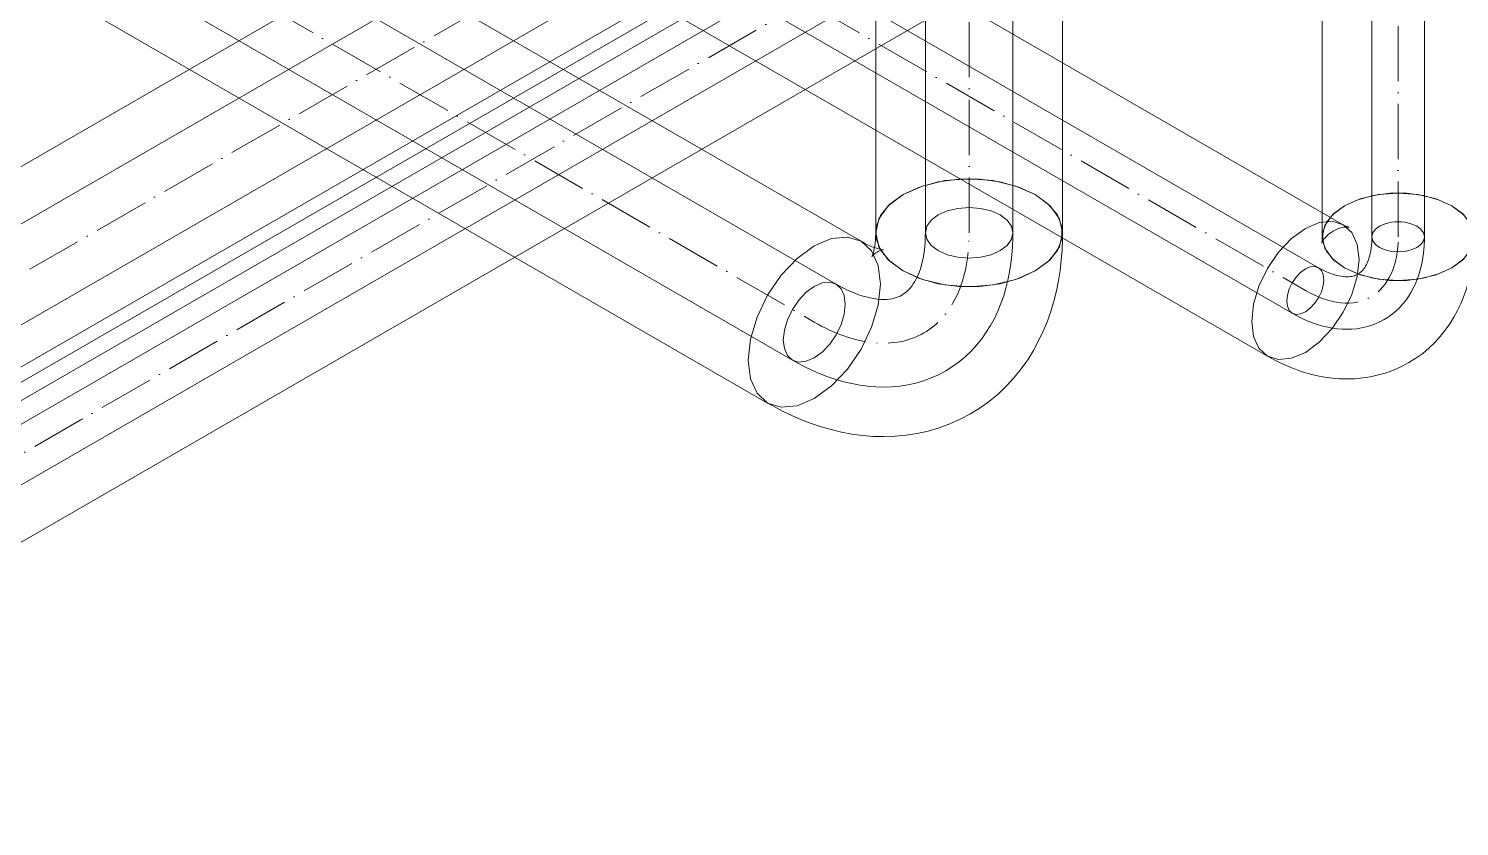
# Model space of a CAD drawing. Header units: millimetres. Extents: x -88595 to 880822, y -1054509 to -148035.
# Drawn here: x 389529.6 to 389789, y -315860 to -315715.3 of the extents above; entities that cross this region are included whole.
import ezdxf

# ---------------------------------------------------------------- set-up
doc = ezdxf.new("R2010")
doc.units = ezdxf.units.MM
doc.linetypes.add('$12$ADSK_Осевая', pattern=[14, 10, -2, 0, -2])
doc.linetypes.add('$13$ADSK_Осевая', pattern=[14, 10, -2, 0, -2])
for name, color, linetype, lineweight in [('Изоляция', 7, 'Continuous', 18), ('Оборудование', 7, 'Continuous', 18), ('Трубопровод', 7, 'Continuous', 18), ('Трубопроводы', 7, 'Continuous', 18)]:
    doc.layers.add(name, color=color, linetype=linetype, lineweight=lineweight)

# ---------------------------------------------------------------- blocks, each defined once
blk = doc.blocks.new('$0$ADSK_Канальный блок кондиционера1 - AD242MJERAB-3267365-В_ОВ3_3')
at = {"layer": 'Оборудование'}
blk.add_line((18510.35, 12289.72), (18017.5, 12005.17), dxfattribs=at)
blk = doc.blocks.new('$0$ADSK_МедьПайка_Отвод-гнутая труба - Отвод _гнутая труба_-3197929-В_ОВ3_3')
at = {"layer": 'Трубопроводы', "color": 190, "true_color": 0x8000ff}
for points in [[(31567.95, 9699.53, 0), (31567.2, 9698.96, 0), (31566.72, 9698.3, 0), (31566.56, 9697.59, 0), (31566.72, 9696.87, 0), (31567.2, 9696.21, 0), (31567.95, 9695.64, 0), (31568.94, 9695.21, 0), (31570.09, 9694.93, 0), (31571.32, 9694.84, 0), (31572.55, 9694.93, 0), (31573.7, 9695.21, 0), (31574.68, 9695.64, 0)], [(31574.68, 9695.64, 0), (31575.44, 9696.21, 0), (31575.92, 9696.87, 0), (31576.08, 9697.59, 0), (31575.92, 9698.3, 0), (31575.44, 9698.96, 0), (31574.68, 9699.53, 0), (31573.7, 9699.97, 0), (31572.55, 9700.24, 0), (31571.32, 9700.33, 0), (31570.09, 9700.24, 0), (31568.94, 9699.97, 0), (31567.95, 9699.53, 0)], [(31564.01, 9690.81, 0), (31564.2, 9690.93, 0), (31564.38, 9691.06, 0), (31564.56, 9691.21, 0), (31564.73, 9691.38, 0), (31564.9, 9691.57, 0), (31565.08, 9691.78, 0), (31565.25, 9692.02, 0), (31565.41, 9692.29, 0), (31565.57, 9692.59, 0), (31565.73, 9692.91, 0), (31565.87, 9693.27, 0), (31566.01, 9693.66, 0), (31566.14, 9694.08, 0), (31566.25, 9694.53, 0), (31566.34, 9695.01, 0), (31566.42, 9695.52, 0), (31566.49, 9696.05, 0), (31566.53, 9696.62, 0), (31566.55, 9697.2, 0), (31566.56, 9697.59, 0)], [(31568.77, 9682.57, 0), (31569.51, 9683.03, 0), (31570.23, 9683.55, 0), (31570.9, 9684.11, 0), (31571.53, 9684.72, 0), (31572.13, 9685.37, 0), (31572.68, 9686.05, 0), (31573.18, 9686.76, 0), (31573.64, 9687.51, 0), (31574.06, 9688.28, 0), (31574.44, 9689.07, 0), (31574.77, 9689.89, 0), (31575.07, 9690.72, 0), (31575.32, 9691.58, 0), (31575.54, 9692.45, 0), (31575.72, 9693.33, 0), (31575.86, 9694.23, 0), (31575.96, 9695.14, 0), (31576.03, 9696.06, 0), (31576.07, 9696.99, 0), (31576.08, 9697.59, 0)], [(31554.49, 9683.98, 0), (31553.62, 9683.61, 0), (31552.81, 9683.53, 0), (31552.11, 9683.75, 0), (31551.57, 9684.24, 0), (31551.24, 9684.99, 0), (31551.12, 9685.93, 0), (31551.24, 9687, 0), (31551.57, 9688.13, 0), (31552.11, 9689.24, 0), (31552.81, 9690.26, 0), (31553.62, 9691.12, 0), (31554.49, 9691.76, 0)], [(31554.49, 9691.76, 0), (31555.36, 9692.13, 0), (31556.17, 9692.21, 0), (31556.87, 9691.99, 0), (31557.4, 9691.5, 0), (31557.74, 9690.75, 0), (31557.85, 9689.81, 0), (31557.74, 9688.74, 0), (31557.4, 9687.61, 0), (31556.87, 9686.5, 0), (31556.17, 9685.48, 0), (31555.36, 9684.62, 0), (31554.49, 9683.98, 0)], [(31564.01, 9690.81, 0), (31563.81, 9690.71, 0), (31563.61, 9690.62, 0), (31563.39, 9690.54, 0), (31563.16, 9690.47, 0), (31562.91, 9690.41, 0), (31562.64, 9690.37, 0), (31562.34, 9690.35, 0), (31562.03, 9690.34, 0), (31561.69, 9690.34, 0), (31561.33, 9690.37, 0), (31560.95, 9690.43, 0), (31560.54, 9690.5, 0), (31560.12, 9690.6, 0), (31559.67, 9690.73, 0), (31559.21, 9690.89, 0), (31558.73, 9691.07, 0), (31558.23, 9691.29, 0), (31557.72, 9691.53, 0), (31557.2, 9691.8, 0), (31556.87, 9691.99, 0)], [(31568.77, 9682.57, 0), (31567.99, 9682.16, 0), (31567.19, 9681.8, 0), (31566.37, 9681.49, 0), (31565.52, 9681.25, 0), (31564.67, 9681.06, 0), (31563.8, 9680.92, 0), (31562.93, 9680.84, 0), (31562.05, 9680.82, 0), (31561.18, 9680.84, 0), (31560.3, 9680.91, 0), (31559.43, 9681.03, 0), (31558.56, 9681.19, 0), (31557.69, 9681.4, 0), (31556.83, 9681.65, 0), (31555.98, 9681.93, 0), (31555.13, 9682.26, 0), (31554.29, 9682.62, 0), (31553.45, 9683.02, 0), (31552.63, 9683.45, 0), (31552.11, 9683.75, 0)]]:
    blk.add_polyline3d(points, dxfattribs=at)
blk = doc.blocks.new('$0$ADSK_МедьПайка_Отвод-гнутая труба - Отвод _гнутая труба_-3197924-В_ОВ3_3')
at = {"layer": 'Трубопроводы', "color": 134, "true_color": 0x00a6a6}
for points in [[(31495.62, 9697.12, 0), (31496.88, 9698.07, 0), (31497.67, 9699.18, 0), (31497.94, 9700.36, 0), (31497.67, 9701.55, 0), (31496.88, 9702.65, 0), (31495.62, 9703.6, 0), (31493.97, 9704.33, 0), (31492.06, 9704.79, 0), (31490, 9704.95, 0), (31487.95, 9704.79, 0), (31486.03, 9704.33, 0), (31484.39, 9703.6, 0)], [(31484.39, 9703.6, 0), (31483.12, 9702.65, 0), (31482.33, 9701.55, 0), (31482.06, 9700.36, 0), (31482.33, 9699.18, 0), (31483.12, 9698.07, 0), (31484.39, 9697.12, 0), (31486.03, 9696.39, 0), (31487.95, 9695.93, 0), (31490, 9695.78, 0), (31492.06, 9695.93, 0), (31493.97, 9696.39, 0), (31495.62, 9697.12, 0)], [(31477.81, 9689.06, 0), (31478.12, 9689.26, 0), (31478.42, 9689.48, 0), (31478.72, 9689.73, 0), (31479.01, 9690.01, 0), (31479.3, 9690.32, 0), (31479.59, 9690.68, 0), (31479.87, 9691.08, 0), (31480.15, 9691.53, 0), (31480.42, 9692.02, 0), (31480.68, 9692.57, 0), (31480.92, 9693.16, 0), (31481.15, 9693.81, 0), (31481.36, 9694.51, 0), (31481.54, 9695.26, 0), (31481.7, 9696.06, 0), (31481.84, 9696.91, 0), (31481.94, 9697.81, 0), (31482.01, 9698.74, 0), (31482.05, 9699.72, 0), (31482.06, 9700.36, 0)], [(31485.75, 9675.31, 0), (31486.99, 9676.09, 0), (31488.18, 9676.95, 0), (31489.3, 9677.89, 0), (31490.36, 9678.9, 0), (31491.35, 9679.98, 0), (31492.27, 9681.12, 0), (31493.11, 9682.31, 0), (31493.88, 9683.55, 0), (31494.58, 9684.84, 0), (31495.21, 9686.16, 0), (31495.77, 9687.52, 0), (31496.26, 9688.92, 0), (31496.68, 9690.34, 0), (31497.04, 9691.79, 0), (31497.34, 9693.26, 0), (31497.57, 9694.76, 0), (31497.75, 9696.28, 0), (31497.87, 9697.81, 0), (31497.93, 9699.37, 0), (31497.94, 9700.36, 0)], [(31461.93, 9690.64, 0), (31463.38, 9691.26, 0), (31464.74, 9691.39, 0), (31465.9, 9691.03, 0), (31466.79, 9690.2, 0), (31467.35, 9688.96, 0), (31467.54, 9687.4, 0), (31467.35, 9685.61, 0), (31466.79, 9683.72, 0), (31465.9, 9681.86, 0), (31464.74, 9680.16, 0), (31463.38, 9678.73, 0), (31461.93, 9677.67, 0)], [(31477.81, 9689.06, 0), (31477.48, 9688.89, 0), (31477.14, 9688.74, 0), (31476.78, 9688.61, 0), (31476.39, 9688.49, 0), (31475.97, 9688.4, 0), (31475.52, 9688.33, 0), (31475.03, 9688.28, 0), (31474.51, 9688.27, 0), (31473.94, 9688.28, 0), (31473.34, 9688.33, 0), (31472.7, 9688.42, 0), (31472.03, 9688.55, 0), (31471.32, 9688.72, 0), (31470.57, 9688.93, 0), (31469.8, 9689.19, 0), (31469, 9689.5, 0), (31468.17, 9689.86, 0), (31467.32, 9690.26, 0), (31466.46, 9690.72, 0), (31465.9, 9691.03, 0)], [(31461.93, 9677.67, 0), (31460.48, 9677.05, 0), (31459.12, 9676.92, 0), (31457.96, 9677.28, 0), (31457.07, 9678.11, 0), (31456.51, 9679.35, 0), (31456.31, 9680.91, 0), (31456.51, 9682.7, 0), (31457.07, 9684.59, 0), (31457.96, 9686.45, 0), (31459.12, 9688.15, 0), (31460.48, 9689.58, 0), (31461.93, 9690.64, 0)], [(31485.75, 9675.31, 0), (31484.45, 9674.62, 0), (31483.12, 9674.03, 0), (31481.74, 9673.52, 0), (31480.34, 9673.11, 0), (31478.91, 9672.79, 0), (31477.46, 9672.57, 0), (31476.01, 9672.43, 0), (31474.55, 9672.39, 0), (31473.08, 9672.43, 0), (31471.62, 9672.55, 0), (31470.16, 9672.74, 0), (31468.71, 9673.02, 0), (31467.27, 9673.36, 0), (31465.83, 9673.77, 0), (31464.41, 9674.25, 0), (31462.99, 9674.8, 0), (31461.59, 9675.4, 0), (31460.2, 9676.07, 0), (31458.83, 9676.79, 0), (31457.96, 9677.28, 0)]]:
    blk.add_polyline3d(points, dxfattribs=at)

msp = doc.modelspace()

# ---------------------------------------------------------------- linework, layer by layer
at = {"layer": 'Изоляция', "color": 190, "true_color": 0x8000ff}
for p, q in [((389754.22, -315646.21), (386327.25, -317624.77)), ((389767.98, -315750.88), (389605.21, -315656.9)), ((389764.17, -315667.84), (389764.17, -315753.08)), ((386341.01, -317648.6), (389767.98, -315670.04)), ((389591.45, -315680.74), (389754.22, -315774.72))]:
    msp.add_line(p, q, dxfattribs=at)
at = {"layer": 'Изоляция', "color": 134, "true_color": 0x00a6a6}
for p, q in [((389663.61, -315662.19), (386335.91, -317583.44)), ((389680.55, -315753.89), (389556.59, -315682.32)), ((386352.85, -317612.78), (389680.55, -315691.53)), ((389683.21, -315693.07), (389683.21, -315752.35)), ((389717.09, -315752.35), (389717.09, -315693.07)), ((389539.65, -315711.66), (389663.61, -315783.23))]:
    msp.add_line(p, q, dxfattribs=at)
for points in [[(389688.17, -315745.43, 0), (389691.68, -315743.88, 0), (389695.76, -315742.9, 0), (389700.15, -315742.57, 0), (389704.53, -315742.9, 0), (389708.62, -315743.88, 0), (389712.13, -315745.43, 0)], [(389712.13, -315745.43, 0), (389709.16, -315744.07, 0), (389705.74, -315743.12, 0), (389702.04, -315742.63, 0), (389698.25, -315742.63, 0), (389694.55, -315743.12, 0), (389691.13, -315744.07, 0), (389688.17, -315745.43, 0)], [(389688.17, -315759.26, 0), (389685.48, -315757.24, 0), (389683.79, -315754.88, 0), (389683.21, -315752.35, 0), (389683.79, -315749.82, 0), (389685.48, -315747.46, 0), (389688.17, -315745.43, 0)], [(389688.17, -315745.43, 0), (389685.8, -315747.15, 0), (389684.16, -315749.12, 0), (389683.32, -315751.26, 0), (389683.32, -315753.45, 0), (389684.16, -315755.58, 0), (389685.81, -315757.55, 0), (389688.17, -315759.26, 0)], [(389712.13, -315745.43, 0), (389714.82, -315747.46, 0), (389716.51, -315749.82, 0), (389717.09, -315752.35, 0), (389716.51, -315754.88, 0), (389714.82, -315757.24, 0), (389712.13, -315759.26, 0)], [(389712.13, -315759.26, 0), (389714.49, -315757.55, 0), (389716.14, -315755.58, 0), (389716.98, -315753.44, 0), (389716.98, -315751.25, 0), (389716.14, -315749.12, 0), (389714.49, -315747.14, 0), (389712.13, -315745.43, 0)], [(389684.06, -315761.64, 0), (389683.65, -315758.3, 0), (389682.45, -315755.65, 0), (389680.55, -315753.89, 0), (389678.07, -315753.12, 0), (389675.18, -315753.41, 0), (389672.08, -315754.72, 0)], [(389672.08, -315754.72, 0), (389675.18, -315753.41, 0), (389678.07, -315753.12, 0), (389680.55, -315753.89, 0), (389682.45, -315755.65, 0), (389683.65, -315758.3, 0), (389684.06, -315761.64, 0)], [(389684.64, -315755.44, 0), (389684.61, -315755.44, 0), (389684.52, -315755.44, 0), (389684.37, -315755.42, 0), (389684.15, -315755.38, 0), (389683.88, -315755.32, 0), (389683.55, -315755.23, 0), (389683.17, -315755.11, 0), (389682.74, -315754.95, 0), (389682.26, -315754.76, 0), (389681.73, -315754.51, 0), (389681.17, -315754.23, 0), (389680.57, -315753.9, 0), (389680.55, -315753.89, 0)], [(389682.51, -315756.67, 0), (389682.53, -315756.64, 0), (389682.57, -315756.56, 0), (389682.63, -315756.42, 0), (389682.7, -315756.22, 0), (389682.79, -315755.96, 0), (389682.87, -315755.63, 0), (389682.96, -315755.23, 0), (389683.04, -315754.78, 0), (389683.11, -315754.26, 0), (389683.16, -315753.69, 0), (389683.2, -315753.06, 0), (389683.21, -315752.38, 0), (389683.21, -315752.35, 0)], [(389700.4, -315785.19, 0), (389702.17, -315784.09, 0), (389703.86, -315782.86, 0), (389705.45, -315781.53, 0), (389706.94, -315780.11, 0), (389708.33, -315778.6, 0), (389709.6, -315777.01, 0), (389710.76, -315775.37, 0), (389711.81, -315773.68, 0), (389712.75, -315771.94, 0), (389713.59, -315770.18, 0), (389714.33, -315768.38, 0), (389714.96, -315766.57, 0), (389715.51, -315764.74, 0), (389715.97, -315762.89, 0), (389716.34, -315761.03, 0), (389716.64, -315759.17, 0), (389716.85, -315757.3, 0), (389717, -315755.42, 0), (389717.08, -315753.54, 0), (389717.09, -315752.35, 0)], [(389672.08, -315754.72, 0), (389668.98, -315756.99, 0), (389666.09, -315760.04, 0), (389663.61, -315763.67, 0), (389661.7, -315767.63, 0), (389660.51, -315771.66, 0), (389660.1, -315775.47, 0)], [(389660.1, -315775.47, 0), (389660.51, -315771.66, 0), (389661.7, -315767.63, 0), (389663.61, -315763.67, 0), (389666.09, -315760.04, 0), (389668.98, -315756.99, 0), (389672.08, -315754.72, 0)], [(389683.46, -315755.85, 0), (389683.24, -315755.99, 0), (389683.04, -315756.13, 0), (389682.87, -315756.27, 0), (389682.73, -315756.41, 0), (389682.62, -315756.52, 0), (389682.55, -315756.61, 0), (389682.52, -315756.66, 0), (389682.51, -315756.67, 0)], [(389683.46, -315755.85, 0), (389683.68, -315755.73, 0), (389683.91, -315755.63, 0), (389684.12, -315755.55, 0), (389684.3, -315755.5, 0), (389684.46, -315755.47, 0), (389684.57, -315755.45, 0), (389684.63, -315755.44, 0), (389684.64, -315755.44, 0)], [(389712.13, -315759.26, 0), (389708.62, -315760.82, 0), (389704.53, -315761.8, 0), (389700.15, -315762.13, 0), (389695.76, -315761.8, 0), (389691.68, -315760.82, 0), (389688.17, -315759.26, 0)], [(389688.17, -315759.26, 0), (389691.14, -315760.63, 0), (389694.56, -315761.58, 0), (389698.26, -315762.07, 0), (389702.05, -315762.07, 0), (389705.75, -315761.58, 0), (389709.16, -315760.63, 0), (389712.13, -315759.26, 0)], [(389672.08, -315782.39, 0), (389675.18, -315780.13, 0), (389678.07, -315777.08, 0), (389680.55, -315773.45, 0), (389682.45, -315769.48, 0), (389683.65, -315765.46, 0), (389684.06, -315761.64, 0)], [(389684.06, -315761.64, 0), (389683.65, -315765.46, 0), (389682.45, -315769.48, 0), (389680.55, -315773.45, 0), (389678.07, -315777.08, 0), (389675.18, -315780.13, 0), (389672.08, -315782.39, 0)], [(389660.1, -315775.47, 0), (389660.51, -315778.82, 0), (389661.7, -315781.46, 0), (389663.61, -315783.23, 0), (389666.09, -315783.99, 0), (389668.98, -315783.71, 0), (389672.08, -315782.39, 0)], [(389672.08, -315782.39, 0), (389668.98, -315783.71, 0), (389666.09, -315783.99, 0), (389663.61, -315783.23, 0), (389661.7, -315781.46, 0), (389660.51, -315778.82, 0), (389660.1, -315775.47, 0)], [(389700.4, -315785.19, 0), (389698.55, -315786.17, 0), (389696.65, -315787.02, 0), (389694.7, -315787.74, 0), (389692.72, -315788.32, 0), (389690.72, -315788.76, 0), (389688.71, -315789.07, 0), (389686.71, -315789.26, 0), (389684.72, -315789.32, 0), (389682.75, -315789.27, 0), (389680.8, -315789.11, 0), (389678.87, -315788.85, 0), (389676.98, -315788.5, 0), (389675.12, -315788.05, 0), (389673.3, -315787.53, 0), (389671.5, -315786.92, 0), (389669.74, -315786.25, 0), (389668.01, -315785.5, 0), (389666.31, -315784.69, 0), (389664.65, -315783.81, 0), (389663.61, -315783.23, 0)]]:
    msp.add_polyline3d(points, dxfattribs=at)
at = {"layer": 'Изоляция', "color": 190, "true_color": 0x8000ff}
for points in [[(389768.2, -315747.47, 0), (389771.05, -315746.2, 0), (389774.37, -315745.41, 0), (389777.93, -315745.14, 0), (389781.49, -315745.41, 0), (389784.81, -315746.2, 0), (389787.66, -315747.47, 0)], [(389787.66, -315747.47, 0), (389785.25, -315746.36, 0), (389782.47, -315745.58, 0), (389779.47, -315745.19, 0), (389776.39, -315745.19, 0), (389773.38, -315745.58, 0), (389770.61, -315746.36, 0), (389768.2, -315747.47, 0)], [(389768.2, -315758.7, 0), (389766.01, -315757.06, 0), (389764.64, -315755.14, 0), (389764.17, -315753.08, 0), (389764.64, -315751.03, 0), (389766.01, -315749.11, 0), (389768.2, -315747.47, 0)], [(389768.2, -315747.47, 0), (389766.28, -315748.86, 0), (389764.94, -315750.46, 0), (389764.26, -315752.2, 0), (389764.26, -315753.97, 0), (389764.94, -315755.71, 0), (389766.28, -315757.31, 0), (389768.2, -315758.7, 0)], [(389787.66, -315747.47, 0), (389789.85, -315749.11, 0), (389791.22, -315751.03, 0), (389791.69, -315753.08, 0), (389791.22, -315755.14, 0), (389789.85, -315757.06, 0), (389787.66, -315758.7, 0)], [(389787.66, -315758.7, 0), (389789.58, -315757.31, 0), (389790.92, -315755.71, 0), (389791.6, -315753.97, 0), (389791.6, -315752.19, 0), (389790.92, -315750.46, 0), (389789.58, -315748.86, 0), (389787.66, -315747.47, 0)], [(389761.1, -315751.56, 0), (389758.58, -315753.4, 0), (389756.24, -315755.88, 0), (389754.22, -315758.83, 0), (389752.68, -315762.05, 0), (389751.7, -315765.32, 0), (389751.37, -315768.42, 0)], [(389751.37, -315768.42, 0), (389751.7, -315765.32, 0), (389752.68, -315762.05, 0), (389754.22, -315758.83, 0), (389756.24, -315755.88, 0), (389758.58, -315753.4, 0), (389761.1, -315751.56, 0)], [(389770.83, -315757.18, 0), (389770.5, -315754.47, 0), (389769.53, -315752.32, 0), (389767.98, -315750.88, 0), (389765.97, -315750.26, 0), (389763.62, -315750.49, 0), (389761.1, -315751.56, 0)], [(389761.1, -315751.56, 0), (389763.62, -315750.49, 0), (389765.97, -315750.26, 0), (389767.98, -315750.88, 0), (389769.53, -315752.32, 0), (389770.5, -315754.47, 0), (389770.83, -315757.18, 0)], [(389766.12, -315752.06, 0), (389766.48, -315751.87, 0), (389766.84, -315751.71, 0), (389767.19, -315751.58, 0), (389767.54, -315751.48, 0), (389767.86, -315751.41, 0), (389768.15, -315751.36, 0), (389768.4, -315751.34, 0), (389768.62, -315751.33, 0), (389768.79, -315751.34, 0), (389768.92, -315751.35, 0), (389769, -315751.36, 0), (389769.03, -315751.36, 0)], [(389769.03, -315751.36, 0), (389769.01, -315751.36, 0), (389768.95, -315751.34, 0), (389768.84, -315751.3, 0), (389768.7, -315751.25, 0), (389768.52, -315751.17, 0), (389768.32, -315751.07, 0), (389768.08, -315750.94, 0), (389767.98, -315750.88, 0)], [(389766.12, -315752.06, 0), (389765.78, -315752.27, 0), (389765.46, -315752.51, 0), (389765.17, -315752.75, 0), (389764.91, -315753, 0), (389764.69, -315753.24, 0), (389764.5, -315753.47, 0), (389764.36, -315753.68, 0), (389764.24, -315753.86, 0), (389764.16, -315754.01, 0), (389764.11, -315754.13, 0), (389764.07, -315754.2, 0), (389764.06, -315754.23, 0)], [(389764.06, -315754.24, 0), (389764.07, -315754.21, 0), (389764.08, -315754.15, 0), (389764.1, -315754.04, 0), (389764.13, -315753.89, 0), (389764.15, -315753.69, 0), (389764.16, -315753.46, 0), (389764.17, -315753.19, 0), (389764.17, -315753.08, 0)], [(389779.88, -315775.89, 0), (389781.16, -315775.1, 0), (389782.37, -315774.22, 0), (389783.51, -315773.27, 0), (389784.58, -315772.24, 0), (389785.57, -315771.17, 0), (389786.47, -315770.04, 0), (389787.3, -315768.88, 0), (389788.04, -315767.68, 0), (389788.7, -315766.46, 0), (389789.29, -315765.23, 0), (389789.8, -315763.98, 0), (389790.24, -315762.72, 0), (389790.62, -315761.46, 0), (389790.93, -315760.19, 0), (389791.19, -315758.93, 0), (389791.39, -315757.66, 0), (389791.53, -315756.4, 0), (389791.63, -315755.14, 0), (389791.68, -315753.88, 0), (389791.69, -315753.08, 0)], [(389761.1, -315774.03, 0), (389763.62, -315772.2, 0), (389765.97, -315769.72, 0), (389767.98, -315766.77, 0), (389769.53, -315763.55, 0), (389770.5, -315760.28, 0), (389770.83, -315757.18, 0)], [(389770.83, -315757.18, 0), (389770.5, -315760.28, 0), (389769.53, -315763.55, 0), (389767.98, -315766.77, 0), (389765.97, -315769.72, 0), (389763.62, -315772.2, 0), (389761.1, -315774.03, 0)], [(389787.66, -315758.7, 0), (389784.81, -315759.96, 0), (389781.49, -315760.76, 0), (389777.93, -315761.03, 0), (389774.37, -315760.76, 0), (389771.05, -315759.96, 0), (389768.2, -315758.7, 0)], [(389768.2, -315758.7, 0), (389770.61, -315759.81, 0), (389773.39, -315760.58, 0), (389776.39, -315760.98, 0), (389779.47, -315760.98, 0), (389782.48, -315760.58, 0), (389785.25, -315759.81, 0), (389787.66, -315758.7, 0)], [(389751.37, -315768.42, 0), (389751.7, -315771.13, 0), (389752.68, -315773.28, 0), (389754.22, -315774.72, 0), (389756.24, -315775.34, 0), (389758.58, -315775.11, 0), (389761.1, -315774.03, 0)], [(389761.1, -315774.03, 0), (389758.58, -315775.11, 0), (389756.24, -315775.34, 0), (389754.22, -315774.72, 0), (389752.68, -315773.28, 0), (389751.7, -315771.13, 0), (389751.37, -315768.42, 0)], [(389779.88, -315775.89, 0), (389778.56, -315776.6, 0), (389777.19, -315777.21, 0), (389775.79, -315777.72, 0), (389774.37, -315778.14, 0), (389772.94, -315778.46, 0), (389771.52, -315778.68, 0), (389770.1, -315778.81, 0), (389768.69, -315778.85, 0), (389767.3, -315778.82, 0), (389765.94, -315778.71, 0), (389764.6, -315778.52, 0), (389763.29, -315778.28, 0), (389762.01, -315777.97, 0), (389760.76, -315777.61, 0), (389759.53, -315777.2, 0), (389758.34, -315776.74, 0), (389757.17, -315776.24, 0), (389756.03, -315775.69, 0), (389754.92, -315775.11, 0), (389754.22, -315774.72, 0)]]:
    msp.add_polyline3d(points, dxfattribs=at)
at = {"layer": 'Трубопровод', "color": 190, "true_color": 0x8000ff}
for p, q in [((389758.72, -315654), (386329.11, -317634.09)), ((386333.87, -317642.33), (389763.48, -315662.25)), ((389763.48, -315758.68), (389600.71, -315664.7)), ((389773.17, -315667.84), (389773.17, -315753.08)), ((389782.69, -315753.08), (389782.69, -315667.84)), ((389595.95, -315672.94), (389758.72, -315766.92))]:
    msp.add_line(p, q, dxfattribs=at)
at = {"layer": 'Трубопровод', "color": 190, "linetype": '$12$ADSK_Осевая', "true_color": 0x8000ff}
for p, q in [((386331.49, -317638.21), (389761.1, -315658.12)), ((386331.49, -317638.21), (389761.1, -315658.12)), ((389598.33, -315668.82), (389761.1, -315762.8)), ((389598.33, -315668.82), (389761.1, -315762.8)), ((389777.93, -315753.08), (389777.93, -315667.84)), ((389777.93, -315753.08), (389777.93, -315667.84))]:
    msp.add_line(p, q, dxfattribs=at)
at = {"layer": 'Трубопровод', "color": 134, "true_color": 0x00a6a6}
for p, q in [((389668.11, -315669.99), (386338.84, -317592.14)), ((386346.78, -317605.89), (389676.05, -315683.74)), ((389676.05, -315761.68), (389552.09, -315690.11)), ((389692.21, -315693.07), (389692.21, -315752.35)), ((389708.09, -315752.35), (389708.09, -315693.07)), ((389544.15, -315703.87), (389668.11, -315775.43))]:
    msp.add_line(p, q, dxfattribs=at)
at = {"layer": 'Трубопровод', "color": 134, "linetype": '$12$ADSK_Осевая', "true_color": 0x00a6a6}
for p, q in [((386342.81, -317599.02), (389672.08, -315676.86)), ((386342.81, -317599.02), (389672.08, -315676.86)), ((389700.15, -315752.35), (389700.15, -315693.07)), ((389700.15, -315752.35), (389700.15, -315693.07)), ((389548.12, -315696.99), (389672.08, -315768.56)), ((389548.12, -315696.99), (389672.08, -315768.56))]:
    msp.add_line(p, q, dxfattribs=at)
at = {"layer": 'Трубопровод', "color": 134, "true_color": 0x00a6a6}
for points in [[(389694.53, -315755.59, 0), (389693.27, -315754.64, 0), (389692.48, -315753.53, 0), (389692.21, -315752.35, 0), (389692.48, -315751.16, 0), (389693.27, -315750.06, 0), (389694.53, -315749.11, 0)], [(389694.53, -315749.11, 0), (389696.18, -315748.38, 0), (389698.09, -315747.92, 0), (389700.15, -315747.76, 0), (389702.2, -315747.92, 0), (389704.12, -315748.38, 0), (389705.76, -315749.11, 0)], [(389705.76, -315749.11, 0), (389707.03, -315750.06, 0), (389707.82, -315751.16, 0), (389708.09, -315752.35, 0), (389707.82, -315753.53, 0), (389707.03, -315754.64, 0), (389705.76, -315755.59, 0)], [(389705.76, -315755.59, 0), (389704.12, -315756.32, 0), (389702.2, -315756.78, 0), (389700.15, -315756.93, 0), (389698.09, -315756.78, 0), (389696.18, -315756.32, 0), (389694.53, -315755.59, 0)], [(389672.08, -315762.07, 0), (389670.62, -315763.13, 0), (389669.27, -315764.56, 0), (389668.11, -315766.26, 0), (389667.21, -315768.12, 0), (389666.65, -315770.01, 0), (389666.46, -315771.8, 0)], [(389677.69, -315765.31, 0), (389677.5, -315763.75, 0), (389676.94, -315762.51, 0), (389676.05, -315761.68, 0), (389674.88, -315761.32, 0), (389673.53, -315761.45, 0), (389672.08, -315762.07, 0)], [(389672.08, -315775.04, 0), (389673.53, -315773.98, 0), (389674.88, -315772.55, 0), (389676.05, -315770.85, 0), (389676.94, -315768.99, 0), (389677.5, -315767.1, 0), (389677.69, -315765.31, 0)], [(389666.46, -315771.8, 0), (389666.65, -315773.36, 0), (389667.21, -315774.6, 0), (389668.11, -315775.43, 0), (389669.27, -315775.79, 0), (389670.62, -315775.66, 0), (389672.08, -315775.04, 0)]]:
    msp.add_polyline3d(points, dxfattribs=at)
at = {"layer": 'Трубопровод', "color": 190, "true_color": 0x8000ff}
for points in [[(389774.57, -315755.03, 0), (389773.81, -315754.46, 0), (389773.33, -315753.79, 0), (389773.17, -315753.08, 0), (389773.33, -315752.37, 0), (389773.81, -315751.71, 0), (389774.57, -315751.14, 0)], [(389774.57, -315751.14, 0), (389775.55, -315750.7, 0), (389776.7, -315750.43, 0), (389777.93, -315750.33, 0), (389779.16, -315750.43, 0), (389780.31, -315750.7, 0), (389781.3, -315751.14, 0)], [(389781.3, -315751.14, 0), (389782.05, -315751.71, 0), (389782.53, -315752.37, 0), (389782.69, -315753.08, 0), (389782.53, -315753.79, 0), (389782.05, -315754.46, 0), (389781.3, -315755.03, 0)], [(389781.3, -315755.03, 0), (389780.31, -315755.46, 0), (389779.16, -315755.74, 0), (389777.93, -315755.83, 0), (389776.7, -315755.74, 0), (389775.55, -315755.46, 0), (389774.57, -315755.03, 0)], [(389761.1, -315758.91, 0), (389760.23, -315759.55, 0), (389759.42, -315760.41, 0), (389758.72, -315761.43, 0), (389758.19, -315762.54, 0), (389757.85, -315763.67, 0), (389757.74, -315764.74, 0)], [(389764.47, -315760.86, 0), (389764.35, -315759.92, 0), (389764.02, -315759.17, 0), (389763.48, -315758.68, 0), (389762.78, -315758.46, 0), (389761.97, -315758.54, 0), (389761.1, -315758.91, 0)], [(389761.1, -315766.69, 0), (389761.97, -315766.05, 0), (389762.78, -315765.19, 0), (389763.48, -315764.17, 0), (389764.02, -315763.06, 0), (389764.35, -315761.93, 0), (389764.47, -315760.86, 0)], [(389757.74, -315764.74, 0), (389757.85, -315765.68, 0), (389758.19, -315766.43, 0), (389758.72, -315766.92, 0), (389759.42, -315767.14, 0), (389760.23, -315767.06, 0), (389761.1, -315766.69, 0)]]:
    msp.add_polyline3d(points, dxfattribs=at)
at = {"layer": 'Трубопроводы', "color": 134, "linetype": '$13$ADSK_Осевая', "true_color": 0x00a6a6}
msp.add_ellipse((389672.08, -315736.14), major_axis=(-19.85, 34.38), ratio=0.57735, start_param=2.356194, end_param=3.926991, dxfattribs=at)
at = {"layer": 'Трубопроводы', "color": 190, "linetype": '$13$ADSK_Осевая', "true_color": 0x8000ff}
msp.add_ellipse((389761.1, -315743.37), major_axis=(-11.9, 20.61), ratio=0.57735, start_param=2.356194, end_param=3.926991, dxfattribs=at)

# ---------------------------------------------------------------- block references
at = {"layer": 'Оборудование'}
msp.add_blockref('$0$ADSK_Канальный блок кондиционера1 - AD242MJERAB-3267365-В_ОВ3_3', (371408.3, -327847.09), dxfattribs=at)
at = {"layer": 'Трубопроводы', "color": 134, "true_color": 0x00a6a6}
msp.add_blockref('$0$ADSK_МедьПайка_Отвод-гнутая труба - Отвод _гнутая труба_-3197924-В_ОВ3_3', (358210.15, -325452.71), dxfattribs=at)
at = {"layer": 'Трубопроводы', "color": 190, "true_color": 0x8000ff}
msp.add_blockref('$0$ADSK_МедьПайка_Отвод-гнутая труба - Отвод _гнутая труба_-3197929-В_ОВ3_3', (358206.61, -325450.67), dxfattribs=at)

doc.saveas('drawing.dxf')
